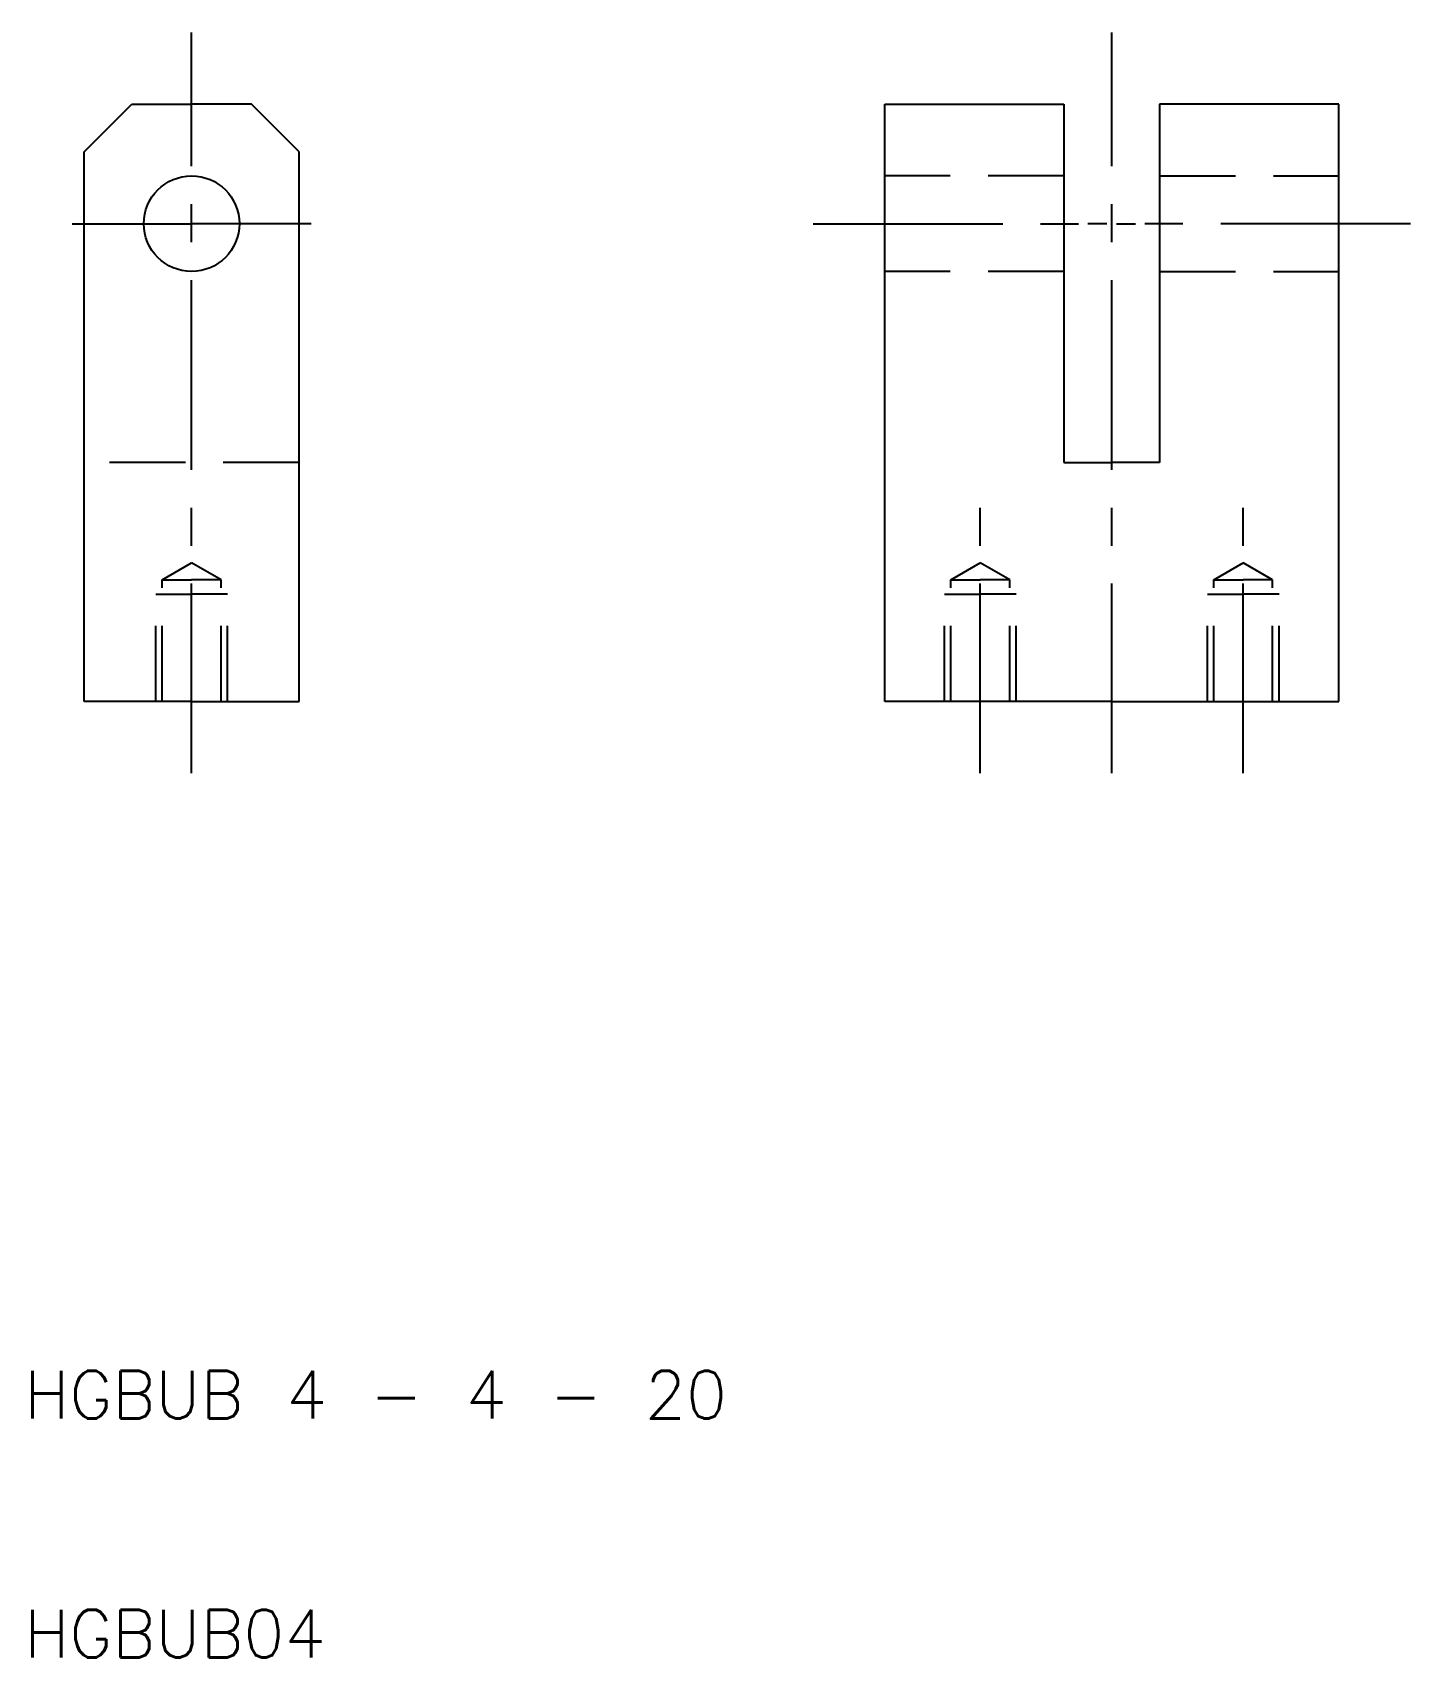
# Model space of a CAD drawing. Extents: x 10.3 to 68, y 10 to 78.
import ezdxf

# ---------------------------------------------------------------- set-up
doc = ezdxf.new("R2010")
doc.units = 0
doc.header["$LTSCALE"] = 0.25
doc.linetypes.add('CENTER', pattern=[50.8, 31.75, -6.35, 6.35, -6.35])
doc.linetypes.add('DASHED', pattern=[19.05, 12.7, -6.35])
doc.layers.get('0').update_dxf_attribs({"linetype": 'CONTINUOUS'})
doc.layers.add('CENTER', color=1, linetype='CENTER')
doc.styles.get("Standard").update_dxf_attribs({"font": 'txt.shx', "bigfont": 'extfont.shx'})

msp = doc.modelspace()

# ---------------------------------------------------------------- linework, layer by layer
for p, q in [((12.5, 73), (14.5, 75)), ((14.5, 75), (17, 75)), ((19.5, 75), (17, 75)), ((21.5, 73), (19.5, 75)), ((46, 50), (46, 75)), ((46, 75), (53.5, 75)), ((53.5, 75), (53.5, 60)), ((65, 75), (57.5, 75)), ((57.5, 75), (57.5, 60)), ((65, 50), (65, 75)), ((12.5, 50), (12.5, 73)), ((21.5, 50), (21.5, 73)), ((53.5, 60), (55.5, 60)), ((57.5, 60), (55.5, 60)), ((17, 50), (12.5, 50)), ((17, 50), (21.5, 50)), ((55.5, 50), (46, 50)), ((55.5, 50), (65, 50))]:
    msp.add_line(p, q)
at = {"color": 3, "linetype": 'DASHED'}
for p, q in [((53.5, 72), (46, 72)), ((57.5, 72), (65, 72)), ((53.5, 68), (46, 68)), ((57.5, 68), (65, 68)), ((21.5, 60), (12.5, 60)), ((15.771, 55.1), (17, 55.81)), ((18.23, 55.1), (17, 55.81)), ((48.77, 55.1), (50, 55.81)), ((51.229, 55.1), (50, 55.81)), ((59.77, 55.1), (61, 55.81)), ((62.229, 55.1), (61, 55.81)), ((15.771, 55.1), (17, 55.1)), ((15.771, 50), (15.771, 55.1)), ((18.23, 55.1), (17, 55.1)), ((18.23, 50), (18.23, 55.1)), ((48.77, 55.1), (50, 55.1)), ((48.77, 50), (48.77, 55.1)), ((51.229, 55.1), (50, 55.1)), ((51.229, 50), (51.229, 55.1)), ((59.77, 55.1), (61, 55.1)), ((59.77, 50), (59.77, 55.1)), ((62.229, 55.1), (61, 55.1)), ((62.229, 50), (62.229, 55.1)), ((15.5, 50), (15.5, 54.5)), ((15.5, 54.5), (17, 54.5)), ((18.5, 54.5), (17, 54.5)), ((18.5, 50), (18.5, 54.5)), ((48.5, 50), (48.5, 54.5)), ((48.5, 54.5), (50, 54.5)), ((51.5, 54.5), (50, 54.5)), ((51.5, 50), (51.5, 54.5)), ((59.5, 54.5), (61, 54.5)), ((59.5, 50), (59.5, 54.5)), ((62.5, 54.5), (61, 54.5)), ((62.5, 50), (62.5, 54.5))]:
    msp.add_line(p, q, dxfattribs=at)
msp.add_circle((17, 70), 2)
at = {"layer": 'CENTER', "color": 1, "linetype": 'CENTER'}
for p, q in [((17, 47), (17, 78)), ((55.5, 47), (55.5, 78)), ((12, 70), (17, 70)), ((22, 70), (17, 70)), ((43, 70), (56.5, 70)), ((68, 70), (54.5, 70)), ((50, 47), (50, 58.81)), ((61, 47), (61, 58.81))]:
    msp.add_line(p, q, dxfattribs=at)

# ---------------------------------------------------------------- texts
for s, p in [('HGBUB 4 - 4 - 20', (10, 20)), ('HGBUB04', (10, 10))]:
    msp.add_text(s, height=2).set_placement(p)

doc.saveas('drawing.dxf')
